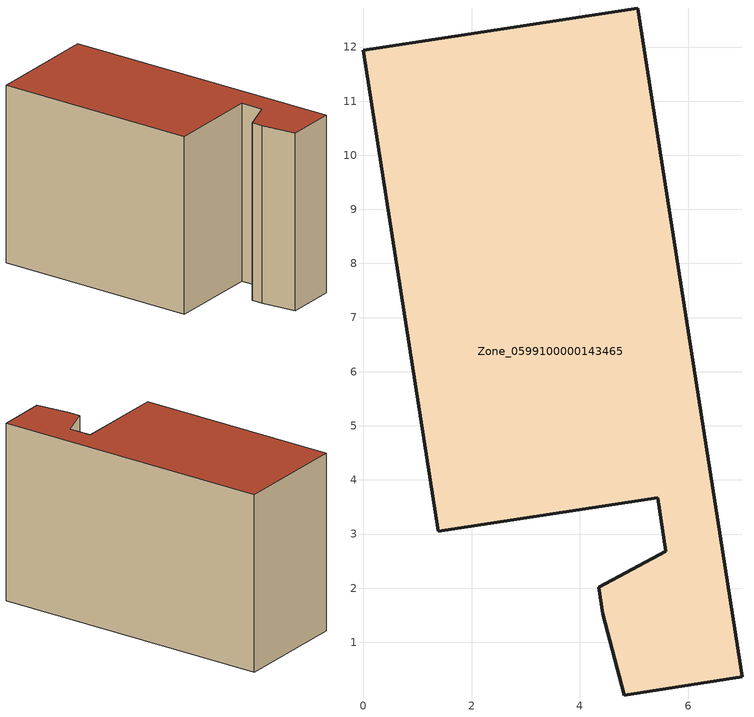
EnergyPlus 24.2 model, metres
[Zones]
Zone_0599100000143465
 floor ground (C_G): 5.59,2.68 5.44,3.67 1.38,3.05 0,11.94 5.07,12.72 7,0.36 4.82,0.03 4.42,1.53 4.35,2.02 z0
 wall outside (C_F): 5.44,3.67 5.59,2.68 4.35,2.02 4.42,1.53 4.82,0.03 7,0.36 5.07,12.72 0,11.94 1.38,3.05 5.44,3.67 z0:8.03
 roof outside (C_R): 4.42,1.53 4.82,0.03 7,0.36 5.07,12.72 0,11.94 1.38,3.05 5.44,3.67 5.59,2.68 4.35,2.02 z8.03
[BUILDING]
Pand.0599100000143465: North Axis=0; Terrain=City; Loads Convergence Tolerance Value=0.04; Temperature Convergence Tolerance Value=0.4; Solar Distribution=FullExterior; Maximum Number of Warmup Days=25; Minimum Number of Warmup Days=1
[Site:Location]
Rotterdam.The.Hague.AP_ZH_NLD Design_Conditions: Latitude=51.96; Longitude=4.45; Time Zone=1; Elevation=-4.5
[SITE:GROUNDTEMPERATURE:BUILDINGSURFACE]
18, 18, 18, 18, 18, 18, 18, 18, 18, 18, 18, 18
[MATERIAL] Thermal Absorptance=0.9; Solar Absorptance=0.7; Visible Absorptance=0.7
Name | Roughness | Thickness | Conductivity | Density | Specific Heat
G.TI.1975-1991 | MediumSmooth | 0.15 | 0.288461 | 540 | 1210
F.TI.1975-1991 | Rough | 0.3 | 0.230769 | 1920 | 840
R.TI.1975-1991 | MediumRough | 0.2 | 0.153846 | 1500 | 1000
[CONSTRUCTION]
C_G: G.TI.1975-1991
C_F: F.TI.1975-1991
C_R: R.TI.1975-1991
[ZONE]
Zone_0599100000143465: Type=1; Multiplier=1; Ceiling Height=Autocalculate; Volume=Autocalculate; Floor Area=autocalculate; Part of Total Floor Area=Yes
[ZONEINFILTRATION:DESIGNFLOWRATE]
Infil_Zone_0599100000143465: Zone or ZoneList or Space or SpaceList=Zone_0599100000143465; Schedule=AlwaysOn; Design Flow Rate Calculation Method=Flow/Area; Flow Rate per Floor Area=0.003; Constant Term Coefficient=1; Temperature Term Coefficient=0; Velocity Term Coefficient=0; Velocity Squared Term Coefficient=0
[HVACTEMPLATE:ZONE:IDEALLOADSAIRSYSTEM]
Zone_0599100000143465: Maximum Heating Supply Air Temperature=50; Minimum Cooling Supply Air Temperature=13; Maximum Heating Supply Air Humidity Ratio=0.0156; Minimum Cooling Supply Air Humidity Ratio=0.0077; Heating Limit=NoLimit; Cooling Limit=NoLimit; Dehumidification Control Type=ConstantSensibleHeatRatio; Cooling Sensible Heat Ratio=0.7; Dehumidification Setpoint=60; Humidification Control Type=None; Humidification Setpoint=30; Outdoor Air Method=None; Outdoor Air Flow Rate per Person=0.00944; Outdoor Air Flow Rate per Zone Floor Area=0; Outdoor Air Flow Rate per Zone=0; Demand Controlled Ventilation Type=None; Outdoor Air Economizer Type=NoEconomizer; Heat Recovery Type=None; Sensible Heat Recovery Effectiveness=0.7; Latent Heat Recovery Effectiveness=0.65
[ZONECONTROL:THERMOSTAT]
ThermostatControl_Zone_0599100000143465: Zone or ZoneList=Zone_0599100000143465; Control Type Schedule=DualSetpointControlType; Control 1=Thermostat_Zone_0599100000143465; Temperature Difference Between Cutout And Setpoint=0
[THERMOSTATSETPOINT:DUALSETPOINT]
Thermostat_Zone_0599100000143465: Heating Setpoint Temperature Schedule=HeatingSetpoint_Zone_0599100000143465; Cooling Setpoint Temperature Schedule=CoolingSetpoint_Zone_0599100000143465
[SCHEDULE:COMPACT]
HeatingSetpoint_Zone_0599100000143465: Through: 12/31, For: AllDays, Until: 24:00, 21
CoolingSetpoint_Zone_0599100000143465: Through: 12/31, For: AllDays, Until: 24:00, 24
DualSetpointControlType: Through: 12/31, For: AllDays, Until: 24:00, 4
AlwaysOn: Through: 12/31, For: AllDays, Until: 24:00, 1
